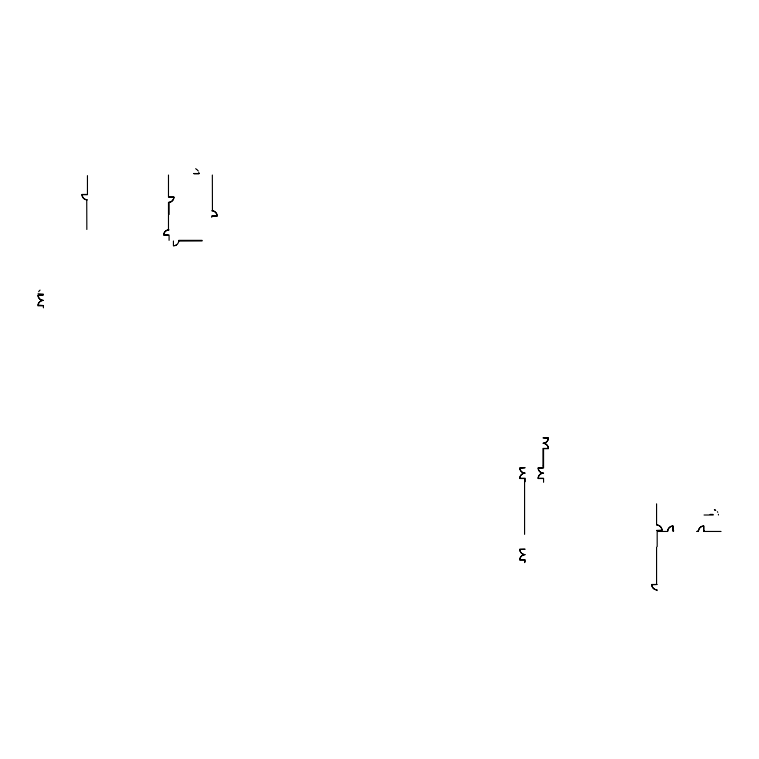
<?xml version="1.0" encoding="UTF-8"?>
<svg xmlns="http://www.w3.org/2000/svg" width="759" height="759" viewBox="0 0 759 759"><rect width="100%" height="100%" fill="white"/><g stroke="black" fill="none" stroke-linecap="round" stroke-linejoin="round"><path stroke-width="1.14" d="M38.054 293.733L43.405 294.198M168.479 214.56L168.479 202.368L169.191 202.378A5.455 5.455 0 0 0 173.896 197.682L173.944 196.97L169.086 196.97M173.678 245.802L174.143 245.764A5.398 5.398 0 0 0 178.782 241.058L178.83 240.356L202.093 240.356M178.839 241.068L202.093 240.964M524.583 467.724L519.735 467.724L519.782 468.436A5.455 5.455 0 0 0 523.776 472.999L524.412 473.123L523.776 473.255A5.455 5.455 0 0 0 519.782 477.809L519.735 478.521L524.583 478.521L524.583 534.364M524.583 549.212L519.735 549.212L519.782 549.924A5.455 5.455 0 0 0 523.776 554.487L524.412 554.611L523.776 554.734A5.455 5.455 0 0 0 519.782 559.298L519.735 560.009L524.583 560.009L524.583 562.609M542.96 465.703L542.96 467.724L538.112 467.724L538.159 468.436A5.455 5.455 0 0 0 542.154 472.999L542.789 473.123L542.154 473.255A5.455 5.455 0 0 0 538.159 477.809L538.112 478.521L542.96 478.521M667.692 530.845L667.692 530.74A5.455 5.455 0 0 1 672.398 526.034L673.11 525.987L673.11 530.845L673.736 530.845M176.164 245.081L176.752 244.683M174.845 245.631L175.519 245.404M169.086 229.873L168.375 229.863A5.455 5.455 0 0 0 163.678 234.559L163.631 235.271L168.479 235.271M697.758 530.845L698.432 530.74A5.455 5.455 0 0 1 703.128 526.034L703.84 525.987L703.84 530.845L704.371 530.845M193.536 173.526L198.915 173.526M194.143 173.773L198.991 173.773M86.839 194.446L81.991 194.446L82.029 195.158A5.455 5.455 0 0 0 86.735 199.864L86.839 229.484M82.067 194.693L87.446 194.693L87.446 175.633M173.868 197.207L168.479 197.207L168.479 175.025M217.112 215.926L211.733 215.926L211.733 217.33M212.34 216.173L217.188 216.173L217.14 215.461A5.455 5.455 0 0 0 212.444 210.755L212.34 175.025M42.798 305.801L37.95 305.801L37.997 305.09A5.455 5.455 0 0 1 41.992 300.526L43.405 300.403L42.703 300.336A5.398 5.398 0 0 1 38.054 295.687L43.405 294.985M543.567 437.877L548.425 437.877L548.377 438.588A5.455 5.455 0 0 1 544.374 443.142L543.748 443.275L544.374 443.398A5.455 5.455 0 0 1 548.377 447.962L548.425 448.673L543.567 448.673L543.567 467.971L538.216 468.436A5.398 5.398 0 0 0 542.865 473.085L543.567 473.123L542.865 473.17A5.398 5.398 0 0 0 538.216 477.819M548.349 438.114L542.96 437.877M548.349 448.427L542.96 448.427L542.96 465.096M519.811 478.284L525.19 478.284L525.19 481.69M538.188 478.284L543.567 478.284L543.567 482.297M710.073 514.403L713.024 514.403M704.048 515.01L713.261 515.01M661.952 530.18L656.573 530.418M657.18 531.452L667.711 531.452L667.759 530.75A5.398 5.398 0 0 1 672.398 526.101M673.11 531.452L672.863 526.063M696.534 531.452L698.441 531.452L698.489 530.75A5.398 5.398 0 0 1 703.138 526.101M721.05 531.452L703.602 531.452L703.602 526.063M657.18 532.021L657.18 546.613M519.811 549.459L525.19 549.212M519.811 559.772L525.19 559.772L525.19 562.002M651.801 584.724L657.18 584.477M87.446 199.845L86.744 199.807A5.398 5.398 0 0 1 82.095 195.158M211.733 210.774L212.435 210.822A5.398 5.398 0 0 1 217.083 215.471M657.18 525L657.285 525.01A5.455 5.455 0 0 1 661.981 529.706L662.028 530.418L657.18 530.845M656.573 547.22L656.573 584.477L651.725 584.477L651.763 585.189A5.455 5.455 0 0 0 656.469 589.895L657.18 589.876L657.18 590.587M714.437 509.735L715.746 510.285M714.418 509.801L715.082 510.029M195.623 168.726L196.258 169.039M196.818 169.485L197.349 169.95M717.35 511.689L717.748 512.287M197.862 170.443L198.26 171.041M198.801 172.359L198.972 173.526M718.431 514.298L718.422 515.01M656.573 503.824L656.573 525.019L657.275 525.067A5.398 5.398 0 0 1 661.924 529.716M525.19 467.724L519.839 468.436A5.398 5.398 0 0 0 524.488 473.085L525.19 473.123L524.488 473.17A5.398 5.398 0 0 0 519.839 477.819M173.431 240.964L173.431 245.812M169.086 202.387L169.086 214.56M169.086 240.356L169.086 235.034L163.735 234.569A5.398 5.398 0 0 1 168.384 229.92M168.479 215.167L168.479 229.854M43.405 307.86L43.405 305.554L38.054 305.09A5.398 5.398 0 0 1 42.703 300.45L41.992 300.26A5.455 5.455 0 0 1 37.997 295.697L37.95 294.985L42.798 294.985L42.798 294.435M656.478 589.828A5.398 5.398 0 0 1 651.829 585.18M519.839 549.914A5.398 5.398 0 0 0 524.488 554.563L525.19 554.611L524.488 554.658A5.398 5.398 0 0 0 519.839 559.307M548.321 447.962A5.398 5.398 0 0 0 543.672 443.313L542.96 443.275L543.672 443.228A5.398 5.398 0 0 0 548.321 438.579M38.681 291.712A5.455 5.455 0 0 1 40.085 290.109M173.83 197.672A5.398 5.398 0 0 1 169.191 202.321"/></g></svg>
